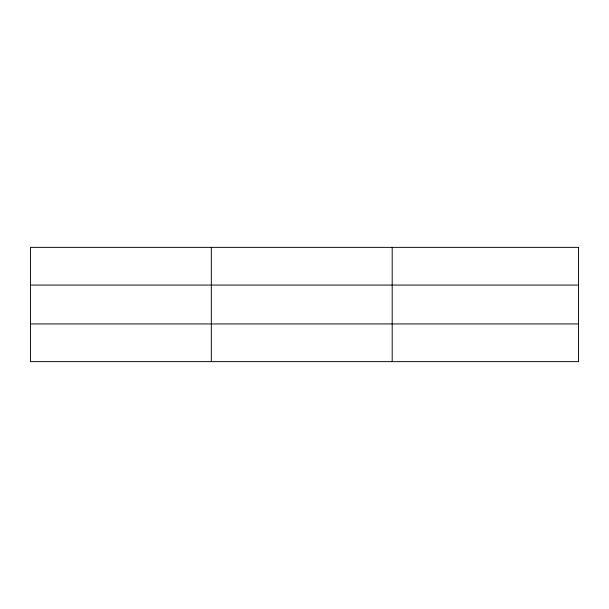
<?xml version="1.0" encoding="UTF-8"?>
<svg xmlns="http://www.w3.org/2000/svg" width="609" height="609" viewBox="0 0 609 609"><rect width="100%" height="100%" fill="white"/><g stroke="black" fill="none" stroke-linecap="round" stroke-linejoin="round"><path stroke-width="0.91" d="M211.323 361.639L211.323 247.361M392.196 361.639L392.196 247.361M30.45 285.073L578.55 285.073M30.45 323.927L578.55 323.927M578.55 247.361L578.55 361.639L30.45 361.639L30.45 247.361L578.55 247.361"/></g></svg>
